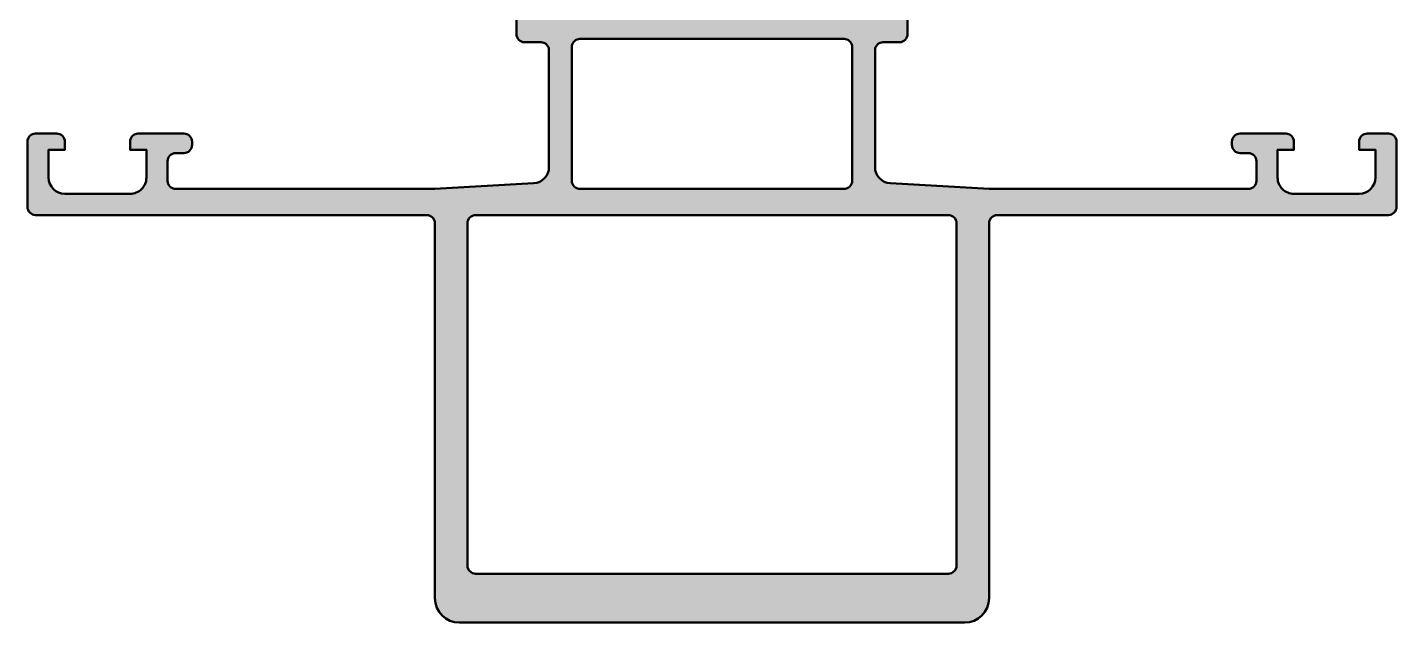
# Model space of a CAD drawing. Extents: x 0 to 84, y -25 to 75.
# Drawn here: x 0 to 84, y -25 to 11.5 of the extents above; entities that cross this region are included whole.
import ezdxf

# ---------------------------------------------------------------- set-up
doc = ezdxf.new("R2010")
doc.units = 0
doc.layers.add('0S-Alu contour', color=7, linetype='Continuous', lineweight=50)
doc.layers.add('0S-Alu hatch', color=252, linetype='Continuous', lineweight=25)

# ---------------------------------------------------------------- blocks, each defined once
blk = doc.blocks.new('346300__7FA62958_D524_4374_A37F_50BD3472E245_')
at = {"layer": '0S-Alu hatch'}
h = blk.add_hatch(color=256, dxfattribs=at)
edge = h.paths.add_edge_path()
edge.add_line((25, 1.599998474121093), (31.05703544616698, 1.946113586425781))
edge.add_arc((31.00000742106394, 2.944476820800796), 0.999990671655936, 273.2692693520097, 360.0006706298243)
edge.add_line((31.99999809265138, 2.944488525390108), (31.99999809265137, 10.09999847412109))
edge.add_arc((31.50000096528315, 10.10000134675287), 0.499997127376477, 359.9996708184944, 450.0003291812448)
edge.add_line((31.49999809265137, 10.59999847412109), (30.49999809265139, 10.59999847412109))
edge.add_ellipse((30.49999522001959, 11.0999956014893), major_axis=(-0.4999971273764646, 0), ratio=1, start_angle=-0.0003291815056059022, end_angle=90.00032918124731, ccw=False)
edge.add_line((29.99999809265137, 11.09999847412336), (29.99999809265137, 12.50000000000001))
edge.add_arc((29.92116164610833, 12.76752059199312), 0.2788950563274307, 286.4198764194924, 361.1645893740976)
edge.add_line((30.19999909265138, 12.7731889999915), (30.19999909265138, 13.2267829999915))
edge.add_arc((29.92113099700821, 13.23244365946856), 0.2789255417371494, 358.8371299271131, 433.575405444645)
edge.add_line((29.99999809265137, 13.4999869999915), (29.99999809265137, 15.37999800000001))
edge.add_ellipse((30.29999809265138, 15.37999800000001), major_axis=(-0.3000000000000007, 0), ratio=1, start_angle=270.0000000000007, end_angle=360, ccw=False)
edge.add_line((30.29999809265137, 15.67999800000001), (31.27997241169416, 15.67999800000001))
edge.add_ellipse((31.27997241169416, 15.37999800000001), major_axis=(-0.3000000000000043, 0), ratio=1, start_angle=180, end_angle=270, ccw=False)
edge.add_line((31.57997241169417, 15.37999800000001), (31.57997241169417, 12.61986284450358))
edge.add_arc((31.69997241169417, 12.61986284450359), 0.1200000000000091, 180, 270.0000993483013)
edge.add_line((31.69997261976877, 12.49986284450376), (35.99984741210938, 12.49987030029297))
edge.add_arc((35.99986029436304, 12.99985741790094), 0.499987117773931, 269.9985237644352, 360.0006019649143)
edge.add_line((36.49984741210938, 12.99986267090046), (36.49984741210938, 13.69986724853515))
edge.add_line((36.49984741210938, 13.69986724853515), (35.11160278320312, 16.10438537597656))
edge.add_ellipse((35.23253766433647, 16.16472934732132), major_axis=(-0.1351541355356715, 0), ratio=1, start_angle=-106.38370332377059, end_angle=26.5182348814929, ccw=False)
edge.add_ellipse((35.02192772587187, 11.61332741080377), major_axis=(-4.687671692939543, 0), ratio=1, start_angle=197.2046143177187, end_angle=266.95839869546677, ccw=False)
edge.add_arc((39.99984759975036, 12.99987048793393), 0.5000001876409959, 180.000021497471, 269.999978497935)
edge.add_line((39.99984741210937, 12.49987030029297), (44.0001335144043, 12.49987030029297))
edge.add_arc((44.00013332676331, 12.99987048793396), 0.5000001876410348, 270.0000215020649, 360.0000214974711)
edge.add_ellipse((49.07906077526134, 11.48366365878595), major_axis=(-4.823428093986504, 0), ratio=1, start_angle=274.15808847051466, end_angle=341.67889218875473, ccw=False)
edge.add_ellipse((48.76452811374478, 16.1622890737008), major_axis=(-0.1367174752311608, 0), ratio=1, start_angle=154.9424651420083, end_angle=284.92300330027024, ccw=False)
edge.add_line((48.88837814331055, 16.10438537597656), (47.50013351440429, 13.69986724853517))
edge.add_line((47.50013351440429, 13.69986724853517), (47.5001335144043, 12.99986267089843))
edge.add_arc((48.00012063215064, 12.99985741790094), 0.4999871177739308, 179.9993980350857, 270.0014762355656)
edge.add_line((48.0001335144043, 12.49987030029297), (52.30000639939619, 12.49986284450383))
edge.add_arc((52.30000660747087, 12.61986284450365), 0.1199999999999974, 269.9999006516546, 360)
edge.add_line((52.42000660747088, 12.61986284450365), (52.42000660747088, 15.37999800000001))
edge.add_ellipse((52.72000660747087, 15.37999800000003), major_axis=(-0.29999999999999, 0), ratio=1, start_angle=269.99999999999864, end_angle=360, ccw=False)
edge.add_line((52.72000660747088, 15.67999800000002), (53.69998092651367, 15.67999800000002))
edge.add_ellipse((53.69998092651368, 15.37999800000002), major_axis=(-0.2999999999999971, 0), ratio=1, start_angle=180, end_angle=270.00000000000136, ccw=False)
edge.add_line((53.99998092651367, 15.37999800000002), (53.99998092651367, 13.49998699999152))
edge.add_arc((54.07884802215684, 13.23244365946858), 0.2789255417371506, 106.4245945553548, 181.1628700728874)
edge.add_line((53.79997992651367, 13.22678299999151), (53.79997992651366, 12.7731889999915))
edge.add_arc((54.0788173730567, 12.76752059199313), 0.278895056327427, 178.835410625904, 253.5801235805105)
edge.add_line((53.99998092651367, 12.50000000000001), (53.99998092651367, 11.09999847412109))
edge.add_ellipse((53.49998379914547, 11.0999956014893), major_axis=(-0.4999971273764557, 0), ratio=1, start_angle=89.99967081875269, end_angle=180.0003291815056, ccw=False)
edge.add_line((53.49998092651367, 10.59999847412109), (52.49998092651368, 10.59999847412109))
edge.add_arc((52.49997805388187, 10.10000134675289), 0.4999971273764486, 89.9996708187519, 180.0003291815056)
edge.add_line((51.99998092651368, 10.09999847411884), (51.99998092651366, 2.944488525390646))
edge.add_arc((52.99997159810111, 2.944476820800799), 0.999990671655942, 179.9993293701756, 266.73073064799)
edge.add_line((52.94294357299805, 1.946113586425781), (58.99997711181643, 1.599998474121093))
edge.add_line((58.99997711181643, 1.599998474121093), (74.89997863769533, 1.599998474121097))
edge.add_arc((74.89998227705198, 2.099994834764453), 0.4999963606565962, 269.9995829574122, 360.0004170428646)
edge.add_line((75.39997863769533, 2.099998474123518), (75.39997863769531, 3.300003051757812))
edge.add_arc((74.89997589682771, 3.300000310890211), 0.5000027408751132, 0.0003140784807261, 89.99968592143028)
edge.add_line((74.89997863769531, 3.800003051757812), (74.39997863769534, 3.800003051757808))
edge.add_ellipse((74.39996575611913, 4.299990170181622), major_axis=(-0.4999871185897532, 0), ratio=1, start_angle=-0.0014761578452748836, end_angle=90.00147615793088, ccw=False)
edge.add_line((73.89997863769531, 4.300003051757101), (73.89997863769533, 4.499999999999982))
edge.add_ellipse((74.39996483771063, 4.500013799984698), major_axis=(-0.499986200205745, 0), ratio=1, start_angle=-90.00158140540441, end_angle=0.0015814054485190354, ccw=False)
edge.add_line((74.3999786376953, 5), (77.19999694824219, 4.999999999999996))
edge.add_ellipse((77.19994821246819, 4.499951264226001), major_axis=(-0.5000487381489394, 0), ratio=1, start_angle=180.005584163955, end_angle=269.9944158359916, ccw=False)
edge.add_line((77.69999694824217, 4.499999999999544), (77.69999694824217, 4))
edge.add_line((77.69999694824217, 4), (76.69999694824219, 4))
edge.add_line((76.69999694824219, 4), (76.6999969482422, 2.300003051757801))
edge.add_arc((77.69994969853455, 2.299955803026453), 0.9999527514086292, 179.9972927193079, 270.0009587257016)
edge.add_line((77.69996643066406, 1.300003051757812), (81.69999694824217, 1.300003051757816))
edge.add_arc((81.6999537697426, 2.300046230257383), 1.000043179431718, 270.0024738389727, 359.9975261609889)
edge.add_line((82.69999694824219, 2.300003051757146), (82.69999694824219, 4))
edge.add_line((82.69999694824219, 4), (81.69999694824217, 4))
edge.add_line((81.69999694824217, 4), (81.69999694824217, 4.499999999999978))
edge.add_ellipse((82.19994617572739, 4.500050770347193), major_axis=(-0.4999492300631073, 0), ratio=1, start_angle=-90.0023212804777, end_angle=0.0058184440998161335, ccw=False)
edge.add_line((82.19996643066409, 5), (83.49998474121092, 4.999999999999996))
edge.add_ellipse((83.49998838056759, 4.500003639356643), major_axis=(-0.4999963606565979, 0), ratio=1, start_angle=179.9995829571355, end_angle=270.0004170425878, ccw=False)
edge.add_line((83.99998474121094, 4.499999999997579), (83.99998474121094, 0.5))
edge.add_ellipse((83.49998838056759, 0.4999963606433561), major_axis=(-0.4999963606565962, 0), ratio=1, start_angle=89.9995829574122, end_angle=180.0004170428646, ccw=False)
edge.add_line((83.49998474121092, 1e-16), (59.5, 0))
edge.add_arc((59.50001072995538, -0.5000107299553825), 0.5000107300705141, 90.0012295359299, 179.9987704642715)
edge.add_line((59, -0.5000000000017554), (58.99999999999999, -23.5))
edge.add_ellipse((57.49999090997715, -23.49999090997717), major_axis=(-1.500009090050378, 0), ratio=1, start_angle=90.00034721119249, end_angle=179.9996527890366, ccw=False)
edge.add_line((57.5, -25), (26.49999046325684, -25))
edge.add_ellipse((26.49999517189368, -23.49999529136316), major_axis=(-1.50000470864423, 0), ratio=1, start_angle=0.00017985264179287697, end_angle=89.99982014388581, ccw=False)
edge.add_line((24.99999046325684, -23.49999999996215), (24.99999046325684, -0.5))
edge.add_arc((24.49997720920579, -0.500013254051048), 0.5000132542267134, 0.0015187622906835, 89.99848123788686)
edge.add_line((24.49999046325684, 0), (0.5000000000000071, 0))
edge.add_ellipse((0.4999963606433598, 0.4999963606433597), major_axis=(-0.4999963606566047, 0), ratio=1, start_angle=-0.000417042864683026, end_angle=90.00041704258763, ccw=False)
edge.add_line((1e-16, 0.5000000000024247), (-4e-16, 4.499999999999992))
edge.add_ellipse((0.4999963606433602, 4.500003639356639), major_axis=(-0.4999963606566056, 0), ratio=1, start_angle=-90.00041704258678, end_angle=0.00041704286462618256, ccw=False)
edge.add_line((0.5000000000000009, 5), (1.800018310546875, 5))
edge.add_ellipse((1.800038565483559, 4.500050770347223), major_axis=(-0.499949230063081, 0), ratio=1, start_angle=179.9941815559629, end_angle=270.0023212804757, ccw=False)
edge.add_line((2.29998779296875, 4.500000000000153), (2.29998779296875, 4))
edge.add_line((2.29998779296875, 4), (1.29998779296875, 4))
edge.add_line((1.29998779296875, 4), (1.29998779296875, 2.300003051757812))
edge.add_arc((2.300030971468325, 2.300046230257388), 1.000043179431727, 180.002473839011, 269.9975261610268)
edge.add_line((2.29998779296875, 1.300003051757812), (6.300018310546876, 1.300003051757812))
edge.add_arc((6.300035042676396, 2.299955803026451), 0.999952751408627, 269.9990412742977, 360.0027072808267)
edge.add_line((7.29998779296875, 2.300003051758094), (7.29998779296875, 4))
edge.add_line((7.29998779296875, 4), (6.29998779296875, 4))
edge.add_line((6.29998779296875, 4), (6.29998779296875, 4.5))
edge.add_ellipse((6.800036528742741, 4.499951264226007), major_axis=(-0.5000487381489358, 0), ratio=1, start_angle=270.00558416400736, end_angle=359.99441583604505, ccw=False)
edge.add_line((6.799987792968749, 5), (9.600006103515621, 5))
edge.add_ellipse((9.600019903500325, 4.5000137999847), major_axis=(-0.4999862002057441, 0), ratio=1, start_angle=179.9984185945516, end_angle=270.00158140540805, ccw=False)
edge.add_line((10.10000610351562, 4.499999999999644), (10.10000610351562, 4.300003051757812))
edge.add_ellipse((9.600018985091808, 4.299990170181627), major_axis=(-0.499987118589755, 0), ratio=1, start_angle=89.99852384207207, end_angle=180.0014761580921, ccw=False)
edge.add_line((9.600006103515623, 3.800003051757812), (9.100006103515623, 3.800003051757812))
edge.add_arc((9.100008844383234, 3.300000310890202), 0.5000027408751234, 90.00031407857095, 179.9996859215192)
edge.add_line((8.600006103515623, 3.300003051757026), (8.600006103515623, 2.099998474121097))
edge.add_arc((9.100002464158983, 2.099994834764454), 0.4999963606566059, 179.9995829571354, 270.0004170425866)
edge.add_line((9.100006103515623, 1.599998474121093), (25, 1.599998474121093))
edge = h.paths.add_edge_path()
edge.add_arc((33.89999102385258, 10.29999829499505), 0.4999971273764805, 89.99967081875272, 180.0003291815056)
edge.add_line((33.39999389648435, 10.299995422361), (33.39999389648436, 2.100006103515621))
edge.add_arc((33.89999102385257, 2.100003230883837), 0.4999971273764628, 179.9996708184944, 270.0003291812481)
edge.add_line((33.89999389648437, 1.600006103515626), (50.0999870300293, 1.600006103515625))
edge.add_arc((50.09998990266108, 2.100003230883835), 0.4999971273764623, 269.9996708187535, 360.0003291815056)
edge.add_line((50.59998703002929, 2.100006103517885), (50.59998703002929, 10.29999542236328))
edge.add_arc((50.09998990266111, 10.29999829499508), 0.4999971273764415, 359.9996708184944, 450.0003291812464)
edge.add_line((50.09998703002931, 10.79999542236327), (33.89999389648437, 10.79999542236328))
edge = h.paths.add_edge_path()
edge.add_line((26.99999046325684, -0.4999999701976777), (26.99999046325684, -21.5))
edge.add_arc((27.49999193556749, -21.49999852768934), 0.5000014723128146, 180.0001687148321, 269.9998312861236)
edge.add_line((27.49999046325684, -21.99999999999999), (56.49999999999998, -22))
edge.add_arc((56.49998418554194, -21.49998418554194), 0.5000158147081488, 270.0018121460857, 359.9981878538209)
edge.add_line((56.99999999999999, -21.5000000000008), (57, -0.5000000000000036))
edge.add_arc((56.4999580078819, -0.5000419921181023), 0.5000419938812892, 0.0048115382486798, 89.99518846182569)
edge.add_line((56.49999999999999, -3.1e-15), (27.49999046325684, 0))
edge.add_arc((27.5000168180865, -0.5000263548312325), 0.5000263555257729, 90.00301988183897, 179.9969767031306)
at = {"layer": '0S-Alu contour', "color": 7}
for points in [[(36.49984741210938, 12.99986267090046), (36.49984741210938, 13.69986724853515), (35.11160278320312, 16.10438537597656)], [(48.88837814331055, 16.10438537597656), (47.50013351440429, 13.69986724853517), (47.5001335144043, 12.99986267089843)], [(29.99999809265137, 13.4999869999915), (29.99999809265137, 15.37999800000001)], [(30.29999809265137, 15.67999800000001), (31.27997241169416, 15.67999800000001)], [(31.57997241169417, 15.37999800000001), (31.57997241169417, 12.61986284450358)], [(52.42000660747088, 12.61986284450365), (52.42000660747088, 15.37999800000001)], [(52.72000660747088, 15.67999800000002), (53.69998092651367, 15.67999800000002)], [(53.99998092651367, 15.37999800000002), (53.99998092651367, 13.49998699999152)], [(30.19999909265138, 12.7731889999915), (30.19999909265138, 13.2267829999915)], [(53.79997992651367, 13.22678299999151), (53.79997992651366, 12.7731889999915)], [(29.99999809265137, 11.09999847412336), (29.99999809265137, 12.50000000000001)], [(31.69997261976877, 12.49986284450376), (35.99984741210938, 12.49987030029297)], [(39.99984741210937, 12.49987030029297), (44.0001335144043, 12.49987030029297)], [(48.0001335144043, 12.49987030029297), (52.30000639939619, 12.49986284450383)], [(53.99998092651367, 12.50000000000001), (53.99998092651367, 11.09999847412109)], [(31.49999809265137, 10.59999847412109), (30.49999809265139, 10.59999847412109)], [(31.99999809265138, 2.944488525390108), (31.99999809265137, 10.09999847412109)], [(33.39999389648435, 10.299995422361), (33.39999389648436, 2.100006103515621)], [(50.09998703002931, 10.79999542236327), (33.89999389648437, 10.79999542236328)], [(50.59998703002929, 2.100006103517885), (50.59998703002929, 10.29999542236328)], [(51.99998092651368, 10.09999847411884), (51.99998092651366, 2.944488525390646)], [(53.49998092651367, 10.59999847412109), (52.49998092651368, 10.59999847412109)], [(1e-16, 0.5000000000024247), (-4e-16, 4.499999999999992)], [(0.5000000000000009, 5), (1.800018310546875, 5)], [(2.29998779296875, 4.500000000000153), (2.29998779296875, 4), (1.29998779296875, 4), (1.29998779296875, 2.300003051757812)], [(7.29998779296875, 2.300003051758094), (7.29998779296875, 4), (6.29998779296875, 4), (6.29998779296875, 4.5)], [(6.799987792968749, 5), (9.600006103515621, 5)], [(10.10000610351562, 4.499999999999644), (10.10000610351562, 4.300003051757812)], [(73.89997863769531, 4.300003051757101), (73.89997863769533, 4.499999999999982)], [(74.3999786376953, 5), (77.19999694824219, 4.999999999999996)], [(77.69999694824217, 4.499999999999544), (77.69999694824217, 4), (76.69999694824219, 4), (76.6999969482422, 2.300003051757801)], [(82.69999694824219, 2.300003051757146), (82.69999694824219, 4), (81.69999694824217, 4), (81.69999694824217, 4.499999999999978)], [(82.19996643066409, 5), (83.49998474121092, 4.999999999999996)], [(83.99998474121094, 4.499999999997579), (83.99998474121094, 0.5)], [(9.600006103515623, 3.800003051757812), (9.100006103515623, 3.800003051757812)], [(74.89997863769531, 3.800003051757812), (74.39997863769534, 3.800003051757808)], [(8.600006103515623, 3.300003051757026), (8.600006103515623, 2.099998474121097)], [(75.39997863769533, 2.099998474123518), (75.39997863769531, 3.300003051757812)], [(25, 1.599998474121093), (31.05703544616698, 1.946113586425781)], [(52.94294357299805, 1.946113586425781), (58.99997711181643, 1.599998474121093), (74.89997863769533, 1.599998474121097)], [(2.29998779296875, 1.300003051757812), (6.300018310546876, 1.300003051757812)], [(9.100006103515623, 1.599998474121093), (25, 1.599998474121093)], [(33.89999389648437, 1.600006103515626), (50.0999870300293, 1.600006103515625)], [(77.69996643066406, 1.300003051757812), (81.69999694824217, 1.300003051757816)], [(24.49999046325684, 0), (0.5000000000000071, 0)], [(56.49999999999999, -3.1e-15), (27.49999046325684, 0)], [(83.49998474121092, 1e-16), (59.5, 0)], [(24.99999046325684, -23.49999999996215), (24.99999046325684, -0.5)], [(26.99999046325684, -0.4999999701976777), (26.99999046325684, -21.5)], [(56.99999999999999, -21.5000000000008), (57, -0.5000000000000036)], [(59, -0.5000000000017554), (58.99999999999999, -23.5)], [(27.49999046325684, -21.99999999999999), (56.49999999999998, -22)], [(57.5, -25), (26.49999046325684, -25)]]:
    blk.add_lwpolyline(points, dxfattribs=at)
at = {"layer": '0S-Alu contour', "color": 7, "extrusion": (0, 0, -1)}
for centre, radius, start, end in [((-35.23253766433647, 16.16472934732132), 0.1351541355356715, 333.4817651185071, 106.3837033237706), ((-35.02192772587187, 11.61332741080377), 4.687671692939543, 93.04160130453324, 162.7953856822813), ((-49.07906077526134, 11.48366365878595), 4.823428093986504, 18.32110781124525, 85.84191152948536), ((-48.76452811374478, 16.1622890737008), 0.1367174752311608, 75.07699669972973, 205.0575348579917), ((-30.29999809265138, 15.37999800000001), 0.3000000000000007, 0, 89.99999999999935), ((-31.27997241169416, 15.37999800000001), 0.3000000000000043, 90, 180), ((-52.72000660747087, 15.37999800000003), 0.29999999999999, 0, 90.00000000000136), ((-53.69998092651368, 15.37999800000002), 0.2999999999999971, 89.99999999999864, 180), ((-30.49999522001959, 11.0999956014893), 0.4999971273764646, 269.9996708187527, 0.0003291815055843), ((-53.49998379914547, 11.0999956014893), 0.4999971273764557, 179.9996708184944, 270.0003291812473), ((-0.4999963606433602, 4.500003639356639), 0.4999963606566056, 359.9995829571354, 90.00041704258685), ((-1.800038565483559, 4.500050770347223), 0.499949230063081, 89.9976787195243, 180.0058184440372), ((-6.800036528742741, 4.499951264226007), 0.5000487381489358, 0.0055841639549441, 89.99441583599265), ((-9.600019903500325, 4.5000137999847), 0.4999862002057441, 89.99841859459197, 180.0015814054484), ((-9.600018985091808, 4.299990170181627), 0.499987118589755, 179.9985238419079, 270.0014761579279), ((-74.39996483771063, 4.500013799984698), 0.499986200205745, 359.9984185945515, 90.00158140540438), ((-74.39996575611913, 4.299990170181622), 0.4999871185897532, 269.9985238420691, 0.0014761578452432), ((-77.19994821246819, 4.499951264226001), 0.5000487381489394, 90.00558416400837, 179.994415836045), ((-82.19994617572739, 4.500050770347193), 0.4999492300631073, 359.9941815559002, 90.00232128047764), ((-83.49998838056759, 4.500003639356643), 0.4999963606565979, 89.99958295741222, 180.0004170428646), ((-0.4999963606433598, 0.4999963606433597), 0.4999963606566047, 269.9995829574124, 0.0004170428646345), ((-83.49998838056759, 0.4999963606433561), 0.4999963606565962, 179.9995829571354, 270.0004170425878), ((-26.49999517189368, -23.49999529136316), 1.50000470864423, 270.0001798561142, 359.9998201473582), ((-57.49999090997715, -23.49999090997717), 1.500009090050378, 180.0003472109635, 269.9996527888075)]:
    blk.add_arc(centre, radius, start, end, dxfattribs=at)
at = {"layer": '0S-Alu contour', "color": 7}
for centre, radius, start, end in [((29.92113099700821, 13.23244365946856), 0.2789255417371494, 358.8371299271131, 73.57540544464504), ((54.07884802215684, 13.23244365946858), 0.2789255417371506, 106.4245945553548, 181.1628700728874), ((29.92116164610833, 12.76752059199312), 0.2788950563274307, 286.4198764194924, 1.16458937409755), ((31.69997241169417, 12.61986284450359), 0.1200000000000091, 180, 270.0000993483013), ((35.99986029436304, 12.99985741790094), 0.499987117773931, 269.9985237644352, 0.0006019649143335), ((39.99984759975036, 12.99987048793393), 0.5000001876409959, 180.000021497471, 269.999978497935), ((44.00013332676331, 12.99987048793396), 0.5000001876410348, 270.0000215020649, 2.14974711152e-05), ((48.00012063215064, 12.99985741790094), 0.4999871177739308, 179.9993980350857, 270.0014762355656), ((52.30000660747087, 12.61986284450365), 0.1199999999999974, 269.9999006516546, 0), ((54.0788173730567, 12.76752059199313), 0.278895056327427, 178.835410625904, 253.5801235805105), ((31.50000096528315, 10.10000134675287), 0.499997127376477, 359.9996708184944, 90.00032918124487), ((33.89999102385258, 10.29999829499505), 0.4999971273764805, 89.99967081875272, 180.0003291815056), ((50.09998990266111, 10.29999829499508), 0.4999971273764415, 359.9996708184944, 90.00032918124649), ((52.49997805388187, 10.10000134675289), 0.4999971273764486, 89.9996708187519, 180.0003291815056), ((9.100008844383234, 3.300000310890202), 0.5000027408751234, 90.00031407857095, 179.9996859215192), ((74.89997589682771, 3.300000310890211), 0.5000027408751132, 0.0003140784807261, 89.99968592143028), ((31.00000742106394, 2.944476820800796), 0.999990671655936, 273.2692693520097, 0.000670629824406), ((52.99997159810111, 2.944476820800799), 0.999990671655942, 179.9993293701756, 266.73073064799), ((2.300030971468325, 2.300046230257388), 1.000043179431727, 180.002473839011, 269.9975261610268), ((6.300035042676396, 2.299955803026451), 0.999952751408627, 269.9990412742977, 0.0027072808266599), ((9.100002464158983, 2.099994834764454), 0.4999963606566059, 179.9995829571354, 270.0004170425866), ((33.89999102385257, 2.100003230883837), 0.4999971273764628, 179.9996708184944, 270.0003291812481), ((50.09998990266108, 2.100003230883835), 0.4999971273764623, 269.9996708187535, 0.0003291815055843), ((74.89998227705198, 2.099994834764453), 0.4999963606565962, 269.9995829574122, 0.0004170428646345), ((77.69994969853455, 2.299955803026453), 0.9999527514086292, 179.9972927193079, 270.0009587257016), ((81.6999537697426, 2.300046230257383), 1.000043179431718, 270.0024738389727, 359.9975261609889), ((24.49997720920579, -0.500013254051048), 0.5000132542267134, 0.0015187622906835, 89.99848123788686), ((27.5000168180865, -0.5000263548312325), 0.5000263555257729, 90.00301988183897, 179.9969767031306), ((59.50001072995538, -0.5000107299553825), 0.5000107300705141, 90.0012295359299, 179.9987704642715), ((56.4999580078819, -0.5000419921181023), 0.5000419938812892, 0.0048115382486798, 89.99518846182569), ((27.49999193556749, -21.49999852768934), 0.5000014723128146, 180.0001687148321, 269.9998312861236), ((56.49998418554194, -21.49998418554194), 0.5000158147081488, 270.0018121460857, 359.9981878538209)]:
    blk.add_arc(centre, radius, start, end, dxfattribs=at)
blk = doc.blocks.new('368650__C5E05A3D_9EC8_4D1D_A94A_8F5D5AD54B3E_')
at = {"layer": '0S-Alu contour', "color": 7}
blk.add_blockref('346300__7FA62958_D524_4374_A37F_50BD3472E245_', (0, 0), dxfattribs=at)

msp = doc.modelspace()

# ---------------------------------------------------------------- block references
at = {"layer": '0S-Alu contour', "color": 7}
msp.add_blockref('368650__C5E05A3D_9EC8_4D1D_A94A_8F5D5AD54B3E_', (0, 0), dxfattribs=at)

doc.saveas('drawing.dxf')
